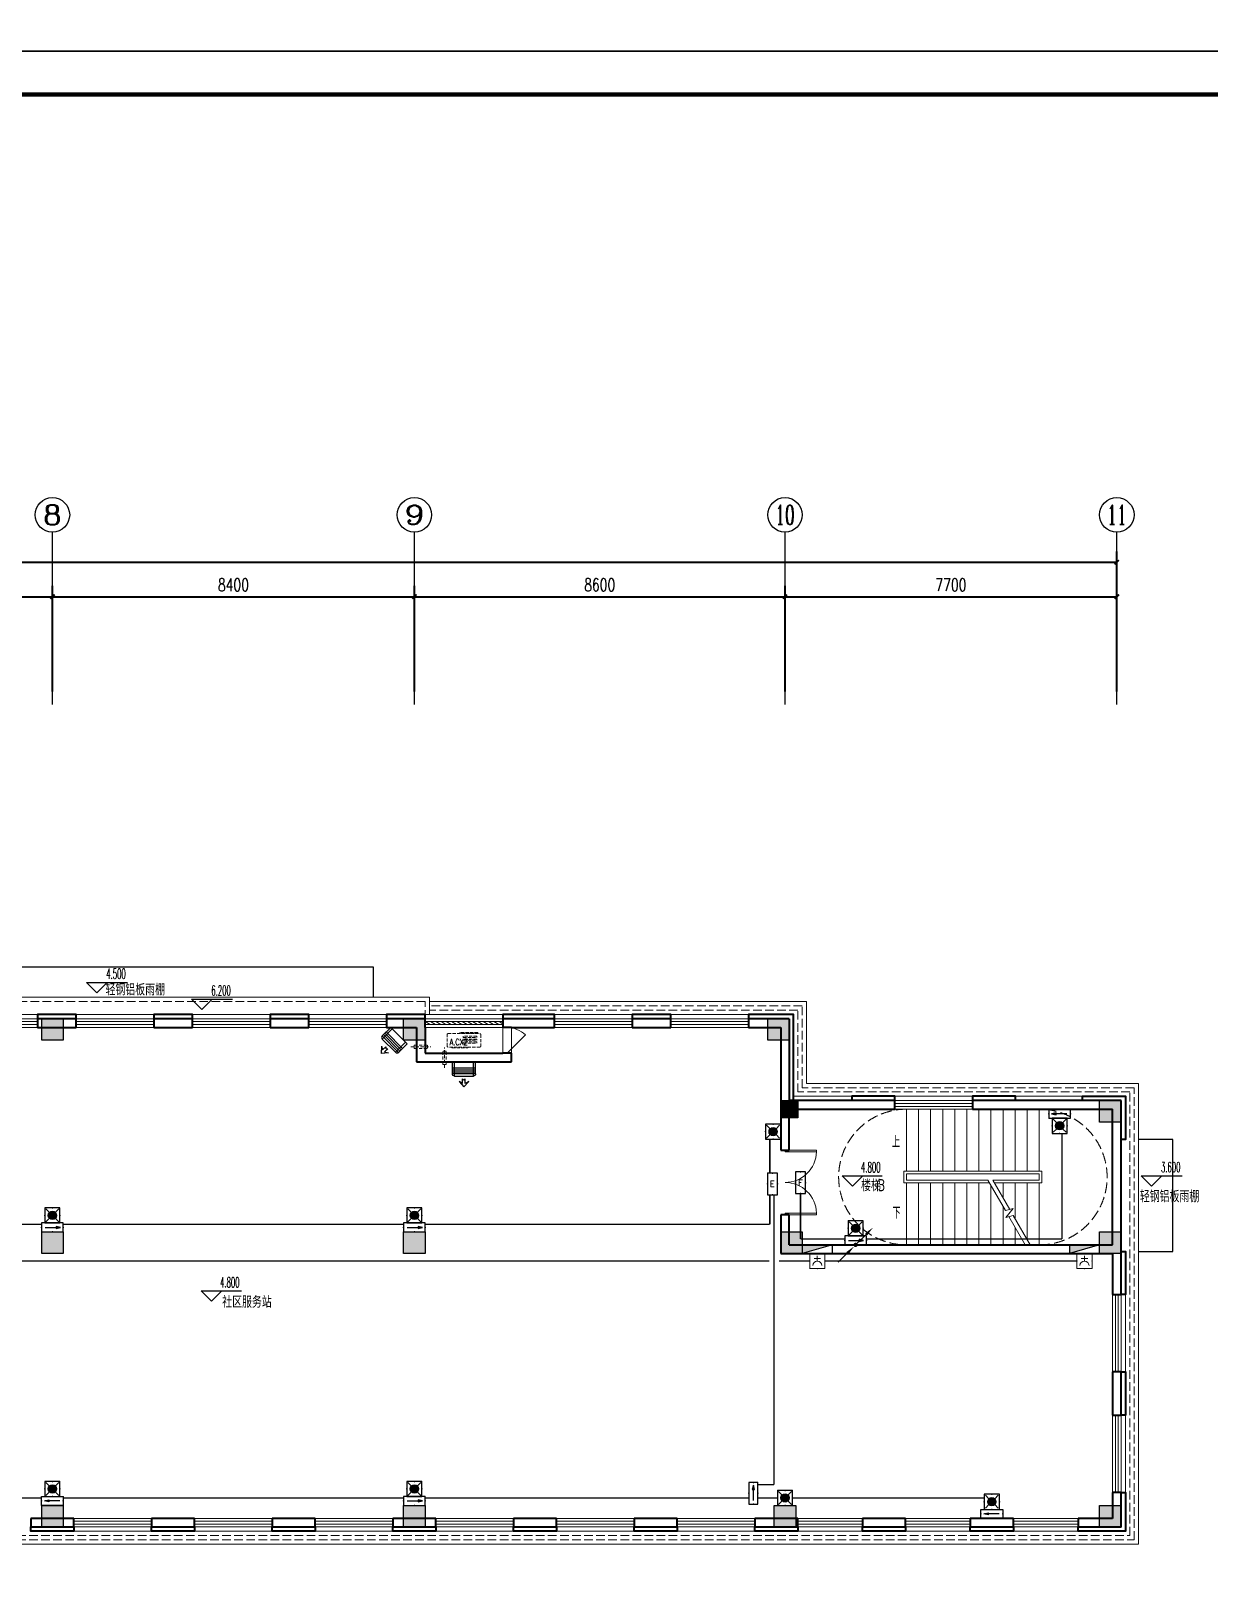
# Model space of a CAD drawing. Extents: x 491024 to 1725648, y 860327 to 1705161.
# Drawn here: x 806231 to 833573, y 1076962 to 1112794 of the extents above; entities that cross this region are included whole.
import ezdxf
from ezdxf.enums import TextEntityAlignment as Align

# ---------------------------------------------------------------- set-up
doc = ezdxf.new("R2010")
doc.units = 0
doc.header["$LTSCALE"] = 1000
doc.header["$MEASUREMENT"] = 0
for name, pattern in [('__DASH', [0.35, 0.25, -0.1]), ('DASH', [0.35, 0.25, -0.1]), ('HIDDEN', [0.375, 0.25, -0.125])]:
    doc.linetypes.add(name, pattern=pattern)
doc.layers.get('Defpoints').update_dxf_attribs({"color": 8})
for name, color, linetype in [('A-AC', 8, 'Continuous'), ('AXIS', 8, 'Continuous'), ('AXIS_TEXT', 8, 'Continuous'), ('C-AXIS(轴号)', 8, 'Continuous'), ('C-AXIS-T(字)', 8, 'Continuous'), ('DIM_ELEV', 8, 'Continuous'), ('DIM_SYMB', 8, 'Continuous'), ('EQUIP-照明', 3, 'Continuous'), ('EQUIP_消火栓', 7, 'Continuous'), ('LWIRE', 4, 'Continuous'), ('PUB_TEXT', 8, 'Continuous'), ('S-COLU-HATCH', 8, 'Continuous'), ('S-COLU-LINE1', 8, 'Continuous'), ('WIRE-应急', 1, 'DASH'), ('图框', 140, 'Continuous'), ('立面', 8, 'Continuous')]:
    doc.layers.add(name, color=color, linetype=linetype)
for name, color, linetype, lineweight in [('EQUIP-消防', 3, 'Continuous', 18), ('STAIR', 8, 'Continuous', 18), ('WALL', 8, 'Continuous', 40), ('WINDOW', 8, 'Continuous', 15), ('ZC', 6, 'Continuous', 40), ('平面-看线', 8, 'Continuous', 15), ('平面-空调室内机', 8, 'Continuous', 9), ('平面-空调预留孔', 8, 'Continuous', 15)]:
    doc.layers.add(name, color=color, linetype=linetype, lineweight=lineweight)
doc.styles.add('_TCH_AXIS', font='COMPLEX', dxfattribs={"bigfont": 'GBCBIG'})
doc.styles.add('_TCH_DIM', font='SIMPLEX.shx', dxfattribs={"width": 0.7, "bigfont": 'GBCBIG.shx'})
doc.styles.add('_TCH_DIM_T3', font='SIMPLEX', dxfattribs={"width": 0.705882, "bigfont": 'GBCBIG'})
doc.styles.add('_TEL_DIM', font='SIMPLEX', dxfattribs={"width": 0.8, "height": 3.5, "bigfont": 'HZTXT'})
doc.styles.add('COMPLEX', font='COMPLEX')
doc.styles.get("Standard").update_dxf_attribs({"font": 'gbenor.shx', "bigfont": 'gbcbig.shx'})
doc.dimstyles.new('_TCH_ARCH&&100', dxfattribs={"dimtxt": 297.5, "dimasz": 100, "dimexe": 250, "dimexo": 300, "dimgap": 126.25, "dimtad": 1, "dimdec": 0, "dimzin": 0, "dimdsep": 46, "dimtxsty": '_TCH_DIM_T3', "dimblk": 'ARCHTICK', "dimcen": 0.09, "dimclrt": 7, "dimazin": 2, "dimtfac": 1, "dimtdec": 0, "dimtix": 1, "dimtmove": 2, "dimatfit": 3, "dimfxl": 1, "dimtolj": 1, "dimtzin": 0, "dimarcsym": 0})

# ---------------------------------------------------------------- blocks, each defined once
blk = doc.blocks.new('QER5Y5WE3')
for p, q in [((-194, 188), (-1, 388)), ((72, 389), (-156, 153)), ((360, -17), (-29, 359)), ((389, 14), (0, 389)), ((72, 389), (387, 86)), ((236, 408), (404, 419)), ((326, 383), (236, 408)), ((326, 383), (253, 308)), ((399, 251), (404, 419)), ((194, -188), (-194, 188)), ((292, -73), (-90, 296)), ((321, -43), (-61, 326)), ((387, 86), (159, -151)), ((388, 13), (194, -188)), ((297, 307), (253, 308)), ((299, 264), (297, 307)), ((372, 340), (299, 264)), ((399, 251), (372, 340))]:
    blk.add_line(p, q)
for centre, start, end in [((36, 352), 46.0154, 136.0154), ((351, 49), 316.0154, 46.0154)]:
    blk.add_arc(centre, 51.3, start, end)
blk = doc.blocks.new('dongkong')
at = {"layer": '平面-空调预留孔', "linetype": 'HIDDEN', "ltscale": 0.3}
for p, q in [((-603836, 210821), (-603836, 210511)), ((-603836, 210821), (-603756, 210821)), ((-603796, 210900), (-603796, 210431)), ((-603756, 210821), (-603756, 210511))]:
    blk.add_line(p, q, dxfattribs=at)
blk.add_lwpolyline([(-603756, 210511), (-603836, 210511)], dxfattribs=at)
blk = doc.blocks.new('ferre')
at = {"layer": '平面-空调预留孔', "linetype": 'DASH', "ltscale": 0.3}
for p, q in [((93393, 115403), (93393, 115393)), ((93403, 115383), (93756, 115383)), ((93766, 115393), (93766, 115403))]:
    blk.add_line(p, q, dxfattribs=at)
for points in [[(93997, 115743), (93577, 115743), (93577, 115727), (93997, 115727)], [(93975, 115655), (93660, 115655), (93660, 115626), (93975, 115626)], [(93975, 115589), (93660, 115589), (93660, 115560), (93975, 115560)], [(93975, 115523), (93660, 115523), (93660, 115494), (93975, 115494)]]:
    blk.add_lwpolyline(points, close=True, dxfattribs=at)
blk.add_lwpolyline([(94046, 115403), (93306, 115403, -0.414214), (93286, 115423), (93286, 115693, -0.414214), (93306, 115713), (94046, 115713, -0.414214), (94066, 115693), (94066, 115423, -0.414214)], format="xyb", close=True, dxfattribs=at)
for centre, start, end in [((93403, 115393), 180, 270), ((93756, 115393), 270, 0)]:
    blk.add_arc(centre, 10, start, end, dxfattribs=at)
at = {"layer": '平面-空调预留孔', "linetype": 'DASH', "ltscale": 0.3, "style": '_TCH_DIM', "width": 0.705882}
blk.add_text('A.CX2', height=146.9, dxfattribs=at).set_placement((93345, 115443))
blk = doc.blocks.new('fergve')
blk.add_blockref('ferre', (25670, -60416))
blk = doc.blocks.new('rewerwer')
at = {"layer": 'S-COLU-HATCH'}
h = blk.add_hatch(color=256, dxfattribs=at)
h.dxf.hatch_style = 1
h.paths.add_polyline_path([(1340138, 1149256), (1340638, 1149256), (1340638, 1148756), (1340138, 1148756)])
h = blk.add_hatch(color=256, dxfattribs=at)
h.dxf.hatch_style = 1
h.paths.add_polyline_path([(1348538, 1149256), (1349038, 1149256), (1349038, 1148756), (1348538, 1148756)])
h = blk.add_hatch(color=256, dxfattribs=at)
h.dxf.hatch_style = 1
h.paths.add_polyline_path([(1356988, 1149256), (1357488, 1149256), (1357488, 1148756), (1356988, 1148756)])
h = blk.add_hatch(color=256, dxfattribs=at)
h.dxf.hatch_style = 1
h.paths.add_polyline_path([(1357288, 1147356), (1357688, 1147356), (1357688, 1146956), (1357288, 1146956)])
h = blk.add_hatch(color=256, dxfattribs=at)
h.dxf.hatch_style = 1
h.paths.add_polyline_path([(1364688, 1147356), (1365188, 1147356), (1365188, 1146856), (1364688, 1146856)])
h = blk.add_hatch(color=256, dxfattribs=at)
h.dxf.hatch_style = 1
h.paths.add_polyline_path([(1340138, 1144306), (1340638, 1144306), (1340638, 1143806), (1340138, 1143806)])
h = blk.add_hatch(color=256, dxfattribs=at)
h.dxf.hatch_style = 1
h.paths.add_polyline_path([(1348538, 1144306), (1349038, 1144306), (1349038, 1143806), (1348538, 1143806)])
h = blk.add_hatch(color=256, dxfattribs=at)
h.dxf.hatch_style = 1
h.paths.add_polyline_path([(1357288, 1144306), (1357788, 1144306), (1357788, 1143806), (1357288, 1143806)])
h = blk.add_hatch(color=256, dxfattribs=at)
h.dxf.hatch_style = 1
h.paths.add_polyline_path([(1364688, 1144306), (1365188, 1144306), (1365188, 1143806), (1364688, 1143806)])
h = blk.add_hatch(color=256, dxfattribs=at)
h.dxf.hatch_style = 1
h.paths.add_polyline_path([(1340138, 1137956), (1340638, 1137956), (1340638, 1137456), (1340138, 1137456)])
h = blk.add_hatch(color=256, dxfattribs=at)
h.dxf.hatch_style = 1
h.paths.add_polyline_path([(1348538, 1137956), (1349038, 1137956), (1349038, 1137456), (1348538, 1137456)])
h = blk.add_hatch(color=256, dxfattribs=at)
h.dxf.hatch_style = 1
h.paths.add_polyline_path([(1357138, 1137956), (1357638, 1137956), (1357638, 1137456), (1357138, 1137456)])
h = blk.add_hatch(color=256, dxfattribs=at)
h.dxf.hatch_style = 1
h.paths.add_polyline_path([(1364688, 1137956), (1365188, 1137956), (1365188, 1137456), (1364688, 1137456)])
at = {"layer": 'S-COLU-LINE1'}
for points in [[(1340138, 1149256), (1340638, 1149256), (1340638, 1148756), (1340138, 1148756)], [(1348538, 1149256), (1349038, 1149256), (1349038, 1148756), (1348538, 1148756)], [(1356988, 1149256), (1357488, 1149256), (1357488, 1148756), (1356988, 1148756)], [(1357288, 1147356), (1357688, 1147356), (1357688, 1146956), (1357288, 1146956)], [(1364688, 1147356), (1365188, 1147356), (1365188, 1146856), (1364688, 1146856)], [(1340138, 1144306), (1340638, 1144306), (1340638, 1143806), (1340138, 1143806)], [(1348538, 1144306), (1349038, 1144306), (1349038, 1143806), (1348538, 1143806)], [(1357288, 1144306), (1357788, 1144306), (1357788, 1143806), (1357288, 1143806)], [(1364688, 1144306), (1365188, 1144306), (1365188, 1143806), (1364688, 1143806)], [(1340138, 1137956), (1340638, 1137956), (1340638, 1137456), (1340138, 1137456)], [(1348538, 1137956), (1349038, 1137956), (1349038, 1137456), (1348538, 1137456)], [(1357138, 1137956), (1357638, 1137956), (1357638, 1137456), (1357138, 1137456)], [(1364688, 1137956), (1365188, 1137956), (1365188, 1137456), (1364688, 1137456)]]:
    blk.add_lwpolyline(points, close=True, dxfattribs=at)
blk = doc.blocks.new('_ArchTick')
at = {"color": 0, "linetype": 'ByBlock', "const_width": 0.4}
blk.add_lwpolyline([(-0.5, -0.5), (0.5, 0.5)], dxfattribs=at)
blk = doc.blocks.new('*D293')
at = {"layer": 'AXIS', "color": 0, "lineweight": -2, "transparency": 16777216}
for p, q in [((1293188, 1079648), (1293188, 1082898)), ((1365088, 1079648), (1365088, 1082898)), ((1293188, 1082648), (1365088, 1082648))]:
    blk.add_line(p, q, dxfattribs=at)
at = {"layer": 'Defpoints', "color": 0, "transparency": 16777216}
for p in [(1365088, 1082648), (1293188, 1079348), (1365088, 1079348)]:
    blk.add_point(p, dxfattribs=at)
at = {"layer": 'AXIS', "color": 0, "lineweight": -2, "transparency": 16777216, "xscale": 100, "yscale": 100, "zscale": 100, "rotation": 180}
blk.add_blockref('_ArchTick', (1293188, 1082648), dxfattribs=at)
at = {"layer": 'AXIS', "color": 0, "lineweight": -2, "transparency": 16777216, "xscale": 100, "yscale": 100, "zscale": 100}
blk.add_blockref('_ArchTick', (1365088, 1082648), dxfattribs=at)
at = {"layer": 'AXIS', "color": 7, "transparency": 16777216, "insert": (1329138, 1082923), "char_height": 297.5, "attachment_point": 5, "style": '_TCH_DIM_T3'}
blk.add_mtext('\\A1;71900', dxfattribs=at)
blk = doc.blocks.new('*D304')
at = {"layer": 'AXIS', "color": 0, "lineweight": -2, "transparency": 16777216}
for p, q in [((1332588, 1079648), (1332588, 1082098)), ((1332588, 1081848), (1340388, 1081848)), ((1340388, 1079648), (1340388, 1082098))]:
    blk.add_line(p, q, dxfattribs=at)
at = {"layer": 'Defpoints', "color": 0, "transparency": 16777216}
for p in [(1340388, 1081848), (1332588, 1079348), (1340388, 1079348)]:
    blk.add_point(p, dxfattribs=at)
at = {"layer": 'AXIS', "color": 0, "lineweight": -2, "transparency": 16777216, "xscale": 100, "yscale": 100, "zscale": 100, "rotation": 180}
blk.add_blockref('_ArchTick', (1332588, 1081848), dxfattribs=at)
at = {"layer": 'AXIS', "color": 0, "lineweight": -2, "transparency": 16777216, "xscale": 100, "yscale": 100, "zscale": 100}
blk.add_blockref('_ArchTick', (1340388, 1081848), dxfattribs=at)
at = {"layer": 'AXIS', "color": 7, "transparency": 16777216, "insert": (1336488, 1082123), "char_height": 297.5, "attachment_point": 5, "style": '_TCH_DIM_T3'}
blk.add_mtext('\\A1;7800', dxfattribs=at)
blk = doc.blocks.new('*D305')
at = {"layer": 'AXIS', "color": 0, "lineweight": -2, "transparency": 16777216}
for p, q in [((1340388, 1079648), (1340388, 1082098)), ((1340388, 1081848), (1348788, 1081848)), ((1348788, 1079648), (1348788, 1082098))]:
    blk.add_line(p, q, dxfattribs=at)
at = {"layer": 'Defpoints', "color": 0, "transparency": 16777216}
for p in [(1348788, 1081848), (1340388, 1079348), (1348788, 1079348)]:
    blk.add_point(p, dxfattribs=at)
at = {"layer": 'AXIS', "color": 0, "lineweight": -2, "transparency": 16777216, "xscale": 100, "yscale": 100, "zscale": 100, "rotation": 180}
blk.add_blockref('_ArchTick', (1340388, 1081848), dxfattribs=at)
at = {"layer": 'AXIS', "color": 0, "lineweight": -2, "transparency": 16777216, "xscale": 100, "yscale": 100, "zscale": 100}
blk.add_blockref('_ArchTick', (1348788, 1081848), dxfattribs=at)
at = {"layer": 'AXIS', "color": 7, "transparency": 16777216, "insert": (1344588, 1082123), "char_height": 297.5, "attachment_point": 5, "style": '_TCH_DIM_T3'}
blk.add_mtext('\\A1;8400', dxfattribs=at)
blk = doc.blocks.new('*D306')
at = {"layer": 'AXIS', "color": 0, "lineweight": -2, "transparency": 16777216}
for p, q in [((1348788, 1079648), (1348788, 1082098)), ((1348788, 1081848), (1357388, 1081848)), ((1357388, 1079648), (1357388, 1082098))]:
    blk.add_line(p, q, dxfattribs=at)
at = {"layer": 'Defpoints', "color": 0, "transparency": 16777216}
for p in [(1357388, 1081848), (1348788, 1079348), (1357388, 1079348)]:
    blk.add_point(p, dxfattribs=at)
at = {"layer": 'AXIS', "color": 0, "lineweight": -2, "transparency": 16777216, "xscale": 100, "yscale": 100, "zscale": 100, "rotation": 180}
blk.add_blockref('_ArchTick', (1348788, 1081848), dxfattribs=at)
at = {"layer": 'AXIS', "color": 0, "lineweight": -2, "transparency": 16777216, "xscale": 100, "yscale": 100, "zscale": 100}
blk.add_blockref('_ArchTick', (1357388, 1081848), dxfattribs=at)
at = {"layer": 'AXIS', "color": 7, "transparency": 16777216, "insert": (1353088, 1082123), "char_height": 297.5, "attachment_point": 5, "style": '_TCH_DIM_T3'}
blk.add_mtext('\\A1;8600', dxfattribs=at)
blk = doc.blocks.new('*D307')
at = {"layer": 'AXIS', "color": 0, "lineweight": -2, "transparency": 16777216}
for p, q in [((1357388, 1079648), (1357388, 1082098)), ((1357388, 1081848), (1365088, 1081848)), ((1365088, 1079648), (1365088, 1082098))]:
    blk.add_line(p, q, dxfattribs=at)
at = {"layer": 'Defpoints', "color": 0, "transparency": 16777216}
for p in [(1365088, 1081848), (1357388, 1079348), (1365088, 1079348)]:
    blk.add_point(p, dxfattribs=at)
at = {"layer": 'AXIS', "color": 0, "lineweight": -2, "transparency": 16777216, "xscale": 100, "yscale": 100, "zscale": 100, "rotation": 180}
blk.add_blockref('_ArchTick', (1357388, 1081848), dxfattribs=at)
at = {"layer": 'AXIS', "color": 0, "lineweight": -2, "transparency": 16777216, "xscale": 100, "yscale": 100, "zscale": 100}
blk.add_blockref('_ArchTick', (1365088, 1081848), dxfattribs=at)
at = {"layer": 'AXIS', "color": 7, "transparency": 16777216, "insert": (1361238, 1082123), "char_height": 297.5, "attachment_point": 5, "style": '_TCH_DIM_T3'}
blk.add_mtext('\\A1;7700', dxfattribs=at)
blk = doc.blocks.new('$DorLib2D$00000114')
at = {"color": 0}
blk.add_line((0.5, 0), (-0.207, 0.707), dxfattribs=at)
blk.add_arc((0.5, 0), 1, 135, 180, dxfattribs=at)
blk = doc.blocks.new('$WINLIB2D$00000001')
at = {"color": 0}
for points in [[(-0.5, 0.5), (-0.5, -0.5)], [(-0.5, 0.5), (0.5, 0.5)], [(0.5, -0.5), (0.5, 0.5)], [(0.5, 0.167), (-0.5, 0.167)], [(0.5, -0.167), (-0.5, -0.167)], [(-0.5, -0.5), (0.5, -0.5)]]:
    blk.add_lwpolyline(points, dxfattribs=at)
blk = doc.blocks.new('$DorLib2D$00000002')
for p, q in [((-0.5, 0), (-0.5, 0.4875)), ((-0.475, 0.4875), (-0.5, 0.4875)), ((-0.475, 0), (-0.475, 0.4875)), ((0.475, 0), (0.475, 0.4875)), ((0.475, 0.4875), (0.5, 0.4875)), ((0.5, 0), (0.5, 0.4875)), ((-0.5, 0), (-0.475, 0)), ((0.5, 0), (0.475, 0))]:
    blk.add_line(p, q)
at = {"lineweight": 13}
for centre, start, end in [((-0.4875, 0), 0, 88.53072), ((0.4875, 0), 91.46928, 180)]:
    blk.add_arc(centre, 0.4875, start, end, dxfattribs=at)
blk = doc.blocks.new('$WINLIB2D$00000039')
at = {"color": 0}
for points in [[(-0.5, 0.5), (-0.5, -0.5)], [(0.5, 0.5), (-0.5, 0.5)], [(0.5, -0.5), (0.5, 0.5)], [(-0.5, 0.167), (0.5, 0.167)], [(-0.452, -0.167), (-0.5, 0.084)], [(-0.384, -0.167), (-0.448, 0.167)], [(-0.316, -0.167), (-0.38, 0.167)], [(-0.248, -0.167), (-0.312, 0.167)], [(-0.18, -0.167), (-0.244, 0.167)], [(-0.112, -0.167), (-0.176, 0.167)], [(-0.044, -0.167), (-0.108, 0.167)], [(0.024, -0.167), (-0.04, 0.167)], [(0.092, -0.167), (0.028, 0.167)], [(0.16, -0.167), (0.096, 0.167)], [(0.228, -0.167), (0.164, 0.167)], [(0.296, -0.167), (0.232, 0.167)], [(0.364, -0.167), (0.3, 0.167)], [(0.432, -0.167), (0.368, 0.167)], [(0.5, -0.167), (0.436, 0.167)], [(-0.5, -0.167), (0.5, -0.167)], [(0.5, -0.5), (-0.5, -0.5)]]:
    blk.add_lwpolyline(points, dxfattribs=at)
blk = doc.blocks.new('_AXISO')
blk.add_circle((0, 0), 0.5)
at = {"layer": 'AXIS_TEXT', "style": 'COMPLEX', "width": 1.041667}
blk.add_attdef('A', text='', height=0.56, dxfattribs=at).set_placement((-0.25, -0.28), (0.25, -0.28), align=Align.FIT)
blk = doc.blocks.new('$equip$00002656')
for p, q in [((-0.5, 1), (-0.5, 0)), ((0.5, 1), (-0.5, 1)), ((-0.5, 0), (0.5, 0)), ((-0.22, 0.33), (0.22, 0.33)), ((0, 0.5), (0, 0.15)), ((0.5, 0), (0.5, 1))]:
    blk.add_line(p, q)
at = {"const_width": 0.04}
blk.add_lwpolyline([(-0.5, 1), (0.5, 1), (0.5, 0), (-0.5, 0), (-0.5, 1), (0.5, 1)], dxfattribs=at)
blk.add_arc((0, 0.8), 0.3, 180, 0)
for p in [(-0.5, 0.5), (0, 1), (0, 0), (0.5, 0.5)]:
    blk.add_point(p)
at = {"color": 7, "flags": 1}
for tag, height, p in [('A', 0.00002, (0, 0)), ('B', 0.4, (0.76, 0.29))]:
    blk.add_attdef(tag, text='', height=height, dxfattribs=at).set_placement(p, align=Align.MIDDLE_CENTER)
blk = doc.blocks.new('$equip$00002540')
blk.add_hatch(color=256).paths.add_polyline_path([(0.24, 0.37), (0.24, 0.23), (0.53, 0.3)])
for p, q in [((-0.72, 0.6), (-0.72, 0)), ((0.72, 0.6), (-0.72, 0.6)), ((-0.72, 0), (0.72, 0)), ((0.24, 0.37), (0.24, 0.23)), ((0.53, 0.3), (0.24, 0.37)), ((0.24, 0.23), (0.53, 0.3)), ((0.72, 0), (0.72, 0.6))]:
    blk.add_line(p, q)
at = {"color": 7}
blk.add_line((-0.48, 0.3), (0.48, 0.3), dxfattribs=at)
at = {"const_width": 0.04}
blk.add_lwpolyline([(-0.72, 0.6), (-0.72, 0), (0.72, 0), (0.72, 0.6), (-0.72, 0.6), (-0.72, 0)], dxfattribs=at)
for p in [(-0.72, 0.3), (0, 0.6), (0, 0), (0.72, 0.3)]:
    blk.add_point(p)
at = {"color": 7, "style": '_TEL_DIM', "flags": 1}
blk.add_attdef('A', text='', height=0.00002, dxfattribs=at).set_placement((0, 0), align=Align.MIDDLE_CENTER)
blk = doc.blocks.new('$equip$00002604')
blk.add_hatch(color=256).paths.add_polyline_path([(0.27, 0.5, 1), (-0.27, 0.5, 1)])
for p, q in [((-0.43, 0.93), (-0.19, 0.69)), ((-0.43, 0.07), (-0.19, 0.31)), ((0.19, 0.69), (0.43, 0.93)), ((0.19, 0.31), (0.43, 0.07))]:
    blk.add_line(p, q)
at = {"const_width": 0.04}
blk.add_lwpolyline([(-0.5, 1), (-0.5, 0), (0.5, 0), (0.5, 1), (-0.5, 1), (-0.5, 0)], dxfattribs=at)
blk.add_lwpolyline([(-0.5, 1), (-0.5, 0), (0.5, 0), (0.5, 1)], close=True)
blk.add_circle((0, 0.5), 0.275)
for p in [(-0.5, 0.5), (0, 1), (0, 0), (0.5, 0.5)]:
    blk.add_point(p)
at = {"color": 7, "style": '_TEL_DIM', "flags": 1}
blk.add_attdef('A', text='', height=0.000025, dxfattribs=at).set_placement((0, 0), align=Align.MIDDLE_CENTER)
blk = doc.blocks.new('$equip$00002534')
for p, q in [((-0.72, 0.66), (-0.72, 0)), ((0.72, 0.66), (-0.72, 0.66)), ((-0.72, 0), (0.72, 0)), ((0.72, 0), (0.72, 0.66))]:
    blk.add_line(p, q)
at = {"const_width": 0.04}
blk.add_lwpolyline([(-0.72, 0.66), (-0.72, 0), (0.72, 0), (0.72, 0.66), (-0.72, 0.66), (-0.72, 0)], dxfattribs=at)
for p in [(-0.72, 0.33), (0, 0.66), (0, 0), (0.72, 0.33)]:
    blk.add_point(p)
at = {"color": 7, "style": '_TEL_DIM'}
blk.add_attdef('$TEXT$', text='', height=0.4, dxfattribs=at).set_placement((0, 0.33), align=Align.MIDDLE_CENTER)
at = {"color": 7, "style": '_TEL_DIM', "flags": 1}
blk.add_attdef('A', text='', height=0.00002, dxfattribs=at).set_placement((0, 0), align=Align.MIDDLE_CENTER)
blk = doc.blocks.new('$TelecSys$00000081')
for p, q in [((0.1, 0.1), (0.1, 0.1)), ((-1.15, -1.15), (-0.55, -0.55)), ((-0.1, -0.1), (-0.1, -0.1))]:
    blk.add_line(p, q)
at = {"const_width": 0.142}
blk.add_lwpolyline([(0.07, 0, 1), (-0.07, 0, 1)], format="xyb", close=True, dxfattribs=at)
blk.add_solid([(-0.62, -0.48), (-0.48, -0.62), (-0.1, -0.1)])
at = {"width": 0.8, "flags": 9}
blk.add_attdef('A', (0, 0), '', height=0.00002, rotation=180, dxfattribs=at)
blk = doc.blocks.new('$TelecSys$00000079')
for p, q in [((0.7, 0.7), (0, 0)), ((0.1, 0.1), (0.1, 0.1)), ((-0.1, -0.1), (-0.1, -0.1))]:
    blk.add_line(p, q)
at = {"const_width": 0.142}
blk.add_lwpolyline([(-0.07, 0, 1), (0.07, 0, 1)], format="xyb", close=True, dxfattribs=at)
blk.add_solid([(0.63, 0.77), (0.77, 0.63), (1.15, 1.15)])
at = {"width": 0.8, "flags": 9}
blk.add_attdef('A', (0, 0), '', height=0.00002, dxfattribs=at)
blk = doc.blocks.new('$TwtSys$00000434')
at = {"color": 252}
for p, q in [((-0.5, 0.5), (-0.5, -0.5)), ((-0.5, -0.5), (0.5, 0.5)), ((0.5, 0.5), (-0.5, 0.5)), ((0.5, -0.5), (0.5, 0.5)), ((-0.5, -0.5), (0.5, -0.5))]:
    blk.add_line(p, q, dxfattribs=at)
blk.add_solid([(0.5, -0.5), (0.5, 0.5), (-0.5, -0.5)], dxfattribs=at)
blk = doc.blocks.new('A$C49C85FA1')
at = {"layer": 'EQUIP_消火栓', "xscale": -700, "yscale": -200, "zscale": 700, "rotation": 359.9999999996917}
for p in [(60800, 3750), (67000, 3750)]:
    blk.add_blockref('$TwtSys$00000434', p, dxfattribs=at)
blk = doc.blocks.new('ASDASDFSGH')
at = {"layer": 'C-AXIS(轴号)', "color": 8}
for p, q in [((1340387.7, 1079347.8), (1340387.7, 1083347.8)), ((1348787.7, 1079347.8), (1348787.7, 1083347.8)), ((1357387.7, 1079347.8), (1357387.7, 1083347.8)), ((1365087.7, 1079347.8), (1365087.7, 1083347.8))]:
    blk.add_line(p, q, dxfattribs=at)
at = {"layer": 'DIM_ELEV', "color": 8}
for p, q in [((1341416.5, 1072653.8), (1341176.5, 1072893.8)), ((1341176.5, 1072893.8), (1342130.7, 1072893.8)), ((1341416.5, 1072653.8), (1341656.5, 1072893.8)), ((1343854.5, 1072265.4), (1343614.5, 1072505.4)), ((1343614.5, 1072505.4), (1344568.7, 1072505.4)), ((1343854.5, 1072265.4), (1344094.5, 1072505.4)), ((1358950.7, 1068160.6), (1358710.7, 1068400.6)), ((1358710.7, 1068400.6), (1359646, 1068400.6)), ((1358950.7, 1068160.6), (1359190.7, 1068400.6)), ((1365892.4, 1068164), (1365652.4, 1068404)), ((1365652.4, 1068404), (1366606.6, 1068404)), ((1365892.4, 1068164), (1366132.4, 1068404)), ((1344077.1, 1065490), (1343837.1, 1065730)), ((1343837.1, 1065730), (1344772.4, 1065730)), ((1344077.1, 1065490), (1344317.1, 1065730))]:
    blk.add_line(p, q, dxfattribs=at)
at = {"layer": 'DIM_SYMB', "color": 8}
for points in [[(1360067.7, 1069197.8, 0, 0, 0), (1364137.7, 1069197.8, 0, 0, 0), (1364137.7, 1067547.8, 0, 0, 0), (1362967.7, 1067547.8, 64, 0, 0), (1362727.7, 1067547.8, 0, 0, 0)], [(1360067.7, 1067547.8, 0, 0, 0), (1362207.7, 1067547.8, 64, 0, 0), (1362447.7, 1067547.8, 0, 0, 0)]]:
    blk.add_lwpolyline(points, format="xyseb", dxfattribs=at)
at = {"layer": 'STAIR', "color": 8}
for p, q in [((1360207.7, 1069947.8), (1363287.7, 1069947.8)), ((1360207.7, 1069947.8), (1360207.7, 1068507.8)), ((1360487.7, 1069947.8), (1360487.7, 1068507.8)), ((1360767.7, 1069947.8), (1360767.7, 1068507.8)), ((1361047.7, 1069947.8), (1361047.7, 1068507.8)), ((1361327.7, 1069947.8), (1361327.7, 1068507.8)), ((1361607.7, 1069947.8), (1361607.7, 1068507.8)), ((1361887.7, 1069947.8), (1361887.7, 1068507.8)), ((1362167.7, 1069947.8), (1362167.7, 1068507.8)), ((1362447.7, 1069947.8), (1362447.7, 1068507.8)), ((1362727.7, 1069947.8), (1362727.7, 1068507.8)), ((1363007.7, 1069947.8), (1363007.7, 1068507.8)), ((1363287.7, 1069947.8), (1363287.7, 1068507.8)), ((1364987.7, 1069947.8), (1363287.7, 1069947.8)), ((1363287.7, 1069947.8), (1363287.7, 1068507.8)), ((1364987.7, 1066797.8), (1364987.7, 1069947.8)), ((1360147.7, 1068237.8), (1360147.7, 1068507.8)), ((1360147.7, 1068507.8), (1363347.7, 1068507.8)), ((1362131.6, 1068237.8), (1360147.7, 1068237.8)), ((1360207.7, 1068447.8), (1363287.7, 1068447.8)), ((1360207.7, 1068297.8), (1360207.7, 1068447.8)), ((1360207.7, 1068447.8), (1363287.7, 1068447.8)), ((1360207.7, 1068447.8), (1360207.7, 1068297.8)), ((1362096.9, 1068297.8), (1360207.7, 1068297.8)), ((1362096.9, 1068297.8), (1360207.7, 1068297.8)), ((1360207.7, 1066797.8), (1360207.7, 1068237.8)), ((1360487.7, 1066797.8), (1360487.7, 1068237.8)), ((1360767.7, 1066797.8), (1360767.7, 1068237.8)), ((1361047.7, 1066797.8), (1361047.7, 1068237.8)), ((1361327.7, 1066797.8), (1361327.7, 1068237.8)), ((1361607.7, 1066797.8), (1361607.7, 1068237.8)), ((1361887.7, 1066797.8), (1361887.7, 1068237.8)), ((1362502.8, 1067594.9), (1362096.9, 1068297.8)), ((1362167.7, 1066797.8), (1362167.7, 1068175.2)), ((1363287.7, 1068297.8), (1362212.4, 1068297.8)), ((1362602.8, 1067621.7), (1362212.4, 1068297.8)), ((1363287.7, 1068297.8), (1362212.4, 1068297.8)), ((1363347.7, 1068237.8), (1362247.1, 1068237.8)), ((1362447.7, 1067890.3), (1362447.7, 1068237.8)), ((1362727.7, 1067405.3), (1362727.7, 1068237.8)), ((1363007.7, 1066920.3), (1363007.7, 1068237.8)), ((1363287.7, 1068447.8), (1363287.7, 1068297.8)), ((1363287.7, 1068447.8), (1363287.7, 1068297.8)), ((1363287.7, 1066797.8), (1363287.7, 1068237.8)), ((1363287.7, 1068237.8), (1363287.7, 1066797.8)), ((1363347.7, 1068507.8), (1363347.7, 1068237.8)), ((1362447.7, 1066797.8), (1362447.7, 1067690.3)), ((1362683.2, 1067643.2), (1362502.8, 1067594.9)), ((1362510.3, 1067437.2), (1362683.2, 1067643.2)), ((1362682.6, 1067483.4), (1362510.3, 1067437.2)), ((1362963, 1066797.8), (1362582.6, 1067456.6)), ((1363078.4, 1066797.8), (1362682.6, 1067483.4)), ((1362727.7, 1066797.8), (1362727.7, 1067205.3)), ((1362963, 1066797.8), (1360207.7, 1066797.8)), ((1363287.7, 1066797.8), (1363078.4, 1066797.8)), ((1363287.7, 1066797.8), (1364987.7, 1066797.8))]:
    blk.add_line(p, q, dxfattribs=at)
at = {"layer": 'STAIR', "color": 8, "linetype": '__DASH'}
for centre, start, end in [((1360207.7, 1068372.8), 90, 270), ((1363287.7, 1068372.8), 270, 90)]:
    blk.add_arc(centre, 1575, start, end, dxfattribs=at)
at = {"layer": 'WALL', "color": 8}
for p, q in [((1340937.7, 1072047.8), (1340037.7, 1072047.8)), ((1340037.7, 1072047.8), (1340037.7, 1071847.8)), ((1340037.7, 1071847.8), (1340937.7, 1071847.8)), ((1340937.7, 1071847.8), (1340937.7, 1072047.8)), ((1343637.7, 1072047.8), (1342737.7, 1072047.8)), ((1342737.7, 1072047.8), (1342737.7, 1071847.8)), ((1342737.7, 1071847.8), (1343637.7, 1071847.8)), ((1343637.7, 1071847.8), (1343637.7, 1072047.8)), ((1346337.7, 1072047.8), (1345437.7, 1072047.8)), ((1345437.7, 1072047.8), (1345437.7, 1071847.8)), ((1345437.7, 1071847.8), (1346337.7, 1071847.8)), ((1346337.7, 1071847.8), (1346337.7, 1072047.8)), ((1348937.7, 1072047.8), (1348137.7, 1072047.8)), ((1348137.7, 1072047.8), (1348137.7, 1071847.8)), ((1348137.7, 1071847.8), (1348837.7, 1071847.8)), ((1348837.7, 1071847.8), (1348837.7, 1071047.8)), ((1349037.7, 1072047.8), (1348937.7, 1072047.8)), ((1349037.7, 1071847.8), (1349037.7, 1072047.8)), ((1349037.7, 1071847.8), (1349037.7, 1071247.8)), ((1350937.7, 1072047.8), (1350837.7, 1072047.8)), ((1350837.7, 1072047.8), (1350837.7, 1071847.8)), ((1351037.7, 1071847.8), (1350837.7, 1071847.8)), ((1352037.7, 1072047.8), (1350937.7, 1072047.8)), ((1351037.7, 1071847.8), (1352037.7, 1071847.8)), ((1352037.7, 1071847.8), (1352037.7, 1072047.8)), ((1354737.7, 1072047.8), (1353837.7, 1072047.8)), ((1353837.7, 1072047.8), (1353837.7, 1071847.8)), ((1353837.7, 1071847.8), (1354737.7, 1071847.8)), ((1354737.7, 1071847.8), (1354737.7, 1072047.8)), ((1357487.7, 1072047.8), (1356537.7, 1072047.8)), ((1356537.7, 1072047.8), (1356537.7, 1071847.8)), ((1356537.7, 1071847.8), (1357287.7, 1071847.8)), ((1357287.7, 1071847.8), (1357287.7, 1070047.8)), ((1357487.7, 1072047.8), (1357487.7, 1070147.8)), ((1348837.7, 1071047.8), (1351037.7, 1071047.8)), ((1349037.7, 1071247.8), (1350837.7, 1071247.8)), ((1351037.7, 1071247.8), (1350837.7, 1071247.8)), ((1351037.7, 1071047.8), (1351037.7, 1071247.8)), ((1357287.7, 1070047.8), (1357287.7, 1068997.8)), ((1359937.7, 1070147.8), (1357487.7, 1070147.8)), ((1357487.7, 1069947.8), (1359937.7, 1069947.8)), ((1357487.7, 1068997.8), (1357487.7, 1069947.8)), ((1359937.7, 1069947.8), (1359937.7, 1070147.8)), ((1365187.7, 1070147.8), (1361737.7, 1070147.8)), ((1361737.7, 1070147.8), (1361737.7, 1069947.8)), ((1361737.7, 1069947.8), (1364987.7, 1069947.8)), ((1364987.7, 1066797.8), (1364987.7, 1069947.8)), ((1365187.7, 1066697.8), (1365187.7, 1070147.8)), ((1357287.7, 1068997.8), (1357487.7, 1068997.8)), ((1357487.7, 1067497.8), (1357287.7, 1067497.8)), ((1357287.7, 1067497.8), (1357287.7, 1066597.8)), ((1357487.7, 1066797.8), (1357487.7, 1067497.8)), ((1357487.7, 1066797.8), (1364987.7, 1066797.8)), ((1357287.7, 1066597.8), (1364987.7, 1066597.8)), ((1364987.7, 1066597.8), (1364987.7, 1065647.8)), ((1365187.7, 1065647.8), (1365187.7, 1066697.8)), ((1364987.7, 1065647.8), (1365187.7, 1065647.8)), ((1365187.7, 1063847.8), (1364987.7, 1063847.8)), ((1364987.7, 1063847.8), (1364987.7, 1062847.8)), ((1365187.7, 1062847.8), (1365187.7, 1063847.8)), ((1364987.7, 1062847.8), (1365187.7, 1062847.8)), ((1365187.7, 1061047.8), (1364987.7, 1061047.8)), ((1364987.7, 1061047.8), (1364987.7, 1060447.8)), ((1365187.7, 1060247.8), (1365187.7, 1061047.8)), ((1340887.7, 1060447.8), (1339887.7, 1060447.8)), ((1339887.7, 1060447.8), (1339887.7, 1060247.8)), ((1340887.7, 1060247.8), (1340887.7, 1060447.8)), ((1343687.7, 1060447.8), (1342687.7, 1060447.8)), ((1342687.7, 1060447.8), (1342687.7, 1060247.8)), ((1343687.7, 1060247.8), (1343687.7, 1060447.8)), ((1346487.7, 1060447.8), (1345487.7, 1060447.8)), ((1345487.7, 1060447.8), (1345487.7, 1060247.8)), ((1346487.7, 1060247.8), (1346487.7, 1060447.8)), ((1349287.7, 1060447.8), (1348287.7, 1060447.8)), ((1348287.7, 1060447.8), (1348287.7, 1060247.8)), ((1349287.7, 1060247.8), (1349287.7, 1060447.8)), ((1352087.7, 1060447.8), (1351087.7, 1060447.8)), ((1351087.7, 1060447.8), (1351087.7, 1060247.8)), ((1352087.7, 1060247.8), (1352087.7, 1060447.8)), ((1354887.7, 1060447.8), (1353887.7, 1060447.8)), ((1353887.7, 1060447.8), (1353887.7, 1060247.8)), ((1354887.7, 1060247.8), (1354887.7, 1060447.8)), ((1357687.7, 1060447.8), (1356687.7, 1060447.8)), ((1356687.7, 1060447.8), (1356687.7, 1060247.8)), ((1357687.7, 1060247.8), (1357687.7, 1060447.8)), ((1360187.7, 1060447.8), (1359187.7, 1060447.8)), ((1359187.7, 1060447.8), (1359187.7, 1060247.8)), ((1360187.7, 1060247.8), (1360187.7, 1060447.8)), ((1362687.7, 1060447.8), (1361687.7, 1060447.8)), ((1361687.7, 1060447.8), (1361687.7, 1060247.8)), ((1362687.7, 1060247.8), (1362687.7, 1060447.8)), ((1364987.7, 1060447.8), (1364187.7, 1060447.8)), ((1364187.7, 1060447.8), (1364187.7, 1060247.8)), ((1339887.7, 1060247.8), (1340887.7, 1060247.8)), ((1342687.7, 1060247.8), (1343687.7, 1060247.8)), ((1345487.7, 1060247.8), (1346487.7, 1060247.8)), ((1348287.7, 1060247.8), (1349287.7, 1060247.8)), ((1351087.7, 1060247.8), (1352087.7, 1060247.8)), ((1353887.7, 1060247.8), (1354887.7, 1060247.8)), ((1356687.7, 1060247.8), (1357687.7, 1060247.8)), ((1359187.7, 1060247.8), (1360187.7, 1060247.8)), ((1361687.7, 1060247.8), (1362687.7, 1060247.8)), ((1364187.7, 1060247.8), (1365187.7, 1060247.8))]:
    blk.add_line(p, q, dxfattribs=at)
for points in [[(1340937.7, 1072047.8), (1340937.7, 1072147.8), (1340037.7, 1072147.8), (1340037.7, 1072047.8)], [(1343637.7, 1072047.8), (1343637.7, 1072147.8), (1342737.7, 1072147.8), (1342737.7, 1072047.8)], [(1346337.7, 1072047.8), (1346337.7, 1072147.8), (1345437.7, 1072147.8), (1345437.7, 1072047.8)], [(1349037.7, 1072047.8), (1349037.7, 1072147.8), (1348137.7, 1072147.8), (1348137.7, 1072047.8)], [(1352037.7, 1072047.8), (1352037.7, 1072147.8), (1350837.7, 1072147.8), (1350837.7, 1072047.8)], [(1354737.7, 1072047.8), (1354737.7, 1072147.8), (1353837.7, 1072147.8), (1353837.7, 1072047.8)], [(1357587.7, 1070147.8), (1357587.7, 1072147.8), (1356537.7, 1072147.8), (1356537.7, 1072047.8)], [(1359937.7, 1070147.8), (1359937.7, 1070247.8), (1358937.7, 1070247.8), (1358937.7, 1070147.8)], [(1362737.7, 1070147.8), (1362737.7, 1070247.8), (1361737.7, 1070247.8), (1361737.7, 1070147.8)], [(1364287.7, 1070147.8), (1364287.7, 1070247.8), (1365287.7, 1070247.8), (1365287.7, 1069247.8), (1365187.7, 1069247.8)], [(1365187.7, 1066647.8), (1365287.7, 1066647.8), (1365287.7, 1065647.8), (1365187.7, 1065647.8)], [(1365187.7, 1063847.8), (1365287.7, 1063847.8), (1365287.7, 1062847.8), (1365187.7, 1062847.8)], [(1365187.7, 1061047.8), (1365287.7, 1061047.8), (1365287.7, 1060147.8), (1364187.7, 1060147.8), (1364187.7, 1060247.8)], [(1340887.7, 1060247.8), (1340887.7, 1060147.8), (1339887.7, 1060147.8), (1339887.7, 1060247.8)], [(1343687.7, 1060247.8), (1343687.7, 1060147.8), (1342687.7, 1060147.8), (1342687.7, 1060247.8)], [(1346487.7, 1060247.8), (1346487.7, 1060147.8), (1345487.7, 1060147.8), (1345487.7, 1060247.8)], [(1349287.7, 1060247.8), (1349287.7, 1060147.8), (1348287.7, 1060147.8), (1348287.7, 1060247.8)], [(1352087.7, 1060247.8), (1352087.7, 1060147.8), (1351087.7, 1060147.8), (1351087.7, 1060247.8)], [(1354887.7, 1060247.8), (1354887.7, 1060147.8), (1353887.7, 1060147.8), (1353887.7, 1060247.8)], [(1357687.7, 1060247.8), (1357687.7, 1060147.8), (1356687.7, 1060147.8), (1356687.7, 1060247.8)], [(1360187.7, 1060247.8), (1360187.7, 1060147.8), (1359187.7, 1060147.8), (1359187.7, 1060247.8)], [(1362687.7, 1060247.8), (1362687.7, 1060147.8), (1361687.7, 1060147.8), (1361687.7, 1060247.8)]]:
    blk.add_lwpolyline(points, dxfattribs=at)
at = {"layer": 'WINDOW', "color": 8}
for p, q in [((1350837.7, 1071247.8), (1350837.7, 1071847.8)), ((1351037.7, 1071247.8), (1351037.7, 1071847.8))]:
    blk.add_line(p, q, dxfattribs=at)
at = {"layer": '平面-看线', "color": 8}
for points in [[(1349137.7, 1072147.8), (1349137.7, 1072547.8), (1334537.8, 1072547.8), (1334537.7, 1072147.8)], [(1293087.7, 1060247.8), (1293087.7, 1059847.8), (1365587.7, 1059847.8), (1365587.7, 1070547.8), (1357887.7, 1070547.8), (1357887.7, 1072447.8), (1349137.7, 1072447.8)], [(1338237.7, 1072147.8), (1340037.7, 1072147.8)], [(1340937.7, 1072147.8), (1342737.7, 1072147.8)], [(1343637.7, 1072147.8), (1345437.7, 1072147.8)], [(1346337.7, 1072147.8), (1348137.7, 1072147.8)], [(1349037.7, 1072147.8), (1350837.7, 1072147.8)], [(1352037.7, 1072147.8), (1353837.7, 1072147.8)], [(1354737.7, 1072147.8), (1356537.7, 1072147.8)], [(1358937.7, 1070247.8), (1357587.7, 1070247.8)], [(1359937.7, 1070247.8), (1361737.7, 1070247.8)], [(1362737.7, 1070247.8), (1364287.7, 1070247.8)], [(1365287.7, 1065647.8), (1365287.7, 1063847.8)], [(1365287.7, 1062847.8), (1365287.7, 1061047.8)], [(1340887.7, 1060147.8), (1342687.7, 1060147.8)], [(1343687.7, 1060147.8), (1345487.7, 1060147.8)], [(1346487.7, 1060147.8), (1348287.7, 1060147.8)], [(1349287.7, 1060147.8), (1351087.7, 1060147.8)], [(1352087.7, 1060147.8), (1353887.7, 1060147.8)], [(1354887.7, 1060147.8), (1356687.7, 1060147.8)], [(1357687.7, 1060147.8), (1359187.7, 1060147.8)], [(1360187.7, 1060147.8), (1361687.7, 1060147.8)], [(1362687.7, 1060147.8), (1364187.7, 1060147.8)]]:
    blk.add_lwpolyline(points, dxfattribs=at)
at = {"layer": '平面-看线', "color": 8, "linetype": 'DASH', "ltscale": 0.8}
for points in [[(1293087.7, 1059947.8), (1365487.7, 1059947.8), (1365487.7, 1070447.8), (1357787.7, 1070447.8), (1357787.7, 1072347.8), (1349137.7, 1072347.8)], [(1293087.7, 1060047.8), (1365387.7, 1060047.8), (1365387.7, 1070347.8), (1357687.7, 1070347.8), (1357687.7, 1072247.8), (1349137.7, 1072247.8)], [(1349037.7, 1072047.8), (1349037.7, 1072447.8), (1334637.8, 1072447.8), (1334637.7, 1072047.8)]]:
    blk.add_lwpolyline(points, dxfattribs=at)
at = {"layer": '立面', "color": 8}
for points in [[(1347837.7, 1072547.8), (1347837.7, 1073247.8), (1335837.8, 1073248.3), (1335837.8, 1072547.8)], [(1365587.7, 1066647.8), (1366387.7, 1066647.8), (1366387.7, 1069247.8), (1365587.7, 1069247.8)]]:
    blk.add_lwpolyline(points, dxfattribs=at)
at = {"layer": 'A-AC', "color": 8, "linetype": 'ByBlock', "rotation": 178.9846063388432}
blk.add_blockref('QER5Y5WE3', (1348428.6, 1071656.9), dxfattribs=at)
at = {"layer": 'A-AC', "color": 8, "linetype": 'ByBlock', "xscale": -1, "rotation": 136.0153936611567}
blk.add_blockref('QER5Y5WE3', (1349937.7, 1071047.8), dxfattribs=at)
at = {"layer": 'C-AXIS(轴号)', "color": 8}
ref = blk.add_blockref('_AXISO', (1340387.7, 1083747.8), dxfattribs=dict(at, xscale=800, yscale=800, zscale=800))
ref.add_attrib('A', '8', dxfattribs={"layer": 'C-AXIS-T(字)', "height": 452.5, "style": '_TCH_AXIS', "width": 1.5}).set_placement((1340161.4, 1083521.5), (1340614, 1083521.5), align=Align.FIT)
ref = blk.add_blockref('_AXISO', (1348787.7, 1083747.8), dxfattribs=dict(at, xscale=800, yscale=800, zscale=800))
ref.add_attrib('A', '9', dxfattribs={"layer": 'C-AXIS-T(字)', "height": 452.5, "style": '_TCH_AXIS', "width": 1.5}).set_placement((1348561.4, 1083521.5), (1349014, 1083521.5), align=Align.FIT)
ref = blk.add_blockref('_AXISO', (1357387.7, 1083747.8), dxfattribs=dict(at, xscale=800, yscale=800, zscale=800))
ref.add_attrib('A', '10', dxfattribs={"layer": 'C-AXIS-T(字)', "height": 452.55, "style": '_TCH_AXIS', "width": 0.724138}).set_placement((1357161.4, 1083521.5), (1357614, 1083521.5), align=Align.FIT)
ref = blk.add_blockref('_AXISO', (1365087.7, 1083747.8), dxfattribs=dict(at, xscale=800, yscale=800, zscale=800))
ref.add_attrib('A', '11', dxfattribs={"layer": 'C-AXIS-T(字)', "height": 452.55, "style": '_TCH_AXIS', "width": 0.875}).set_placement((1364861.4, 1083521.5), (1365314, 1083521.5), align=Align.FIT)
at = {"layer": 'S-COLU-LINE1', "color": 8}
blk.add_blockref('rewerwer', (0, -77208.4), dxfattribs=at)
at = {"layer": 'WINDOW', "color": 8}
for name, p, xscale, yscale, zscale, rotation in [('$WINLIB2D$00000001', (1339137.7, 1071947.8), 1800, 200, 1800, 1.87890327085041e-12), ('$WINLIB2D$00000001', (1341837.7, 1071947.8), 1800, 200, 1800, 1.87890327085041e-12), ('$WINLIB2D$00000001', (1344537.7, 1071947.8), 1800, 200, 1800, 1.87890327085041e-12), ('$WINLIB2D$00000001', (1347237.7, 1071947.8), 1800, 200, 1800, 1.87890327085041e-12), ('$DorLib2D$00000114', (1350937.7, 1071547.8), -600, -600, -600, 90.00000000016675), ('$WINLIB2D$00000001', (1352937.7, 1071947.8), 1800, -200, 1800, 2.068250112030151e-12), ('$WINLIB2D$00000001', (1355637.7, 1071947.8), 1800, -200, 1800, 2.068250112030151e-12), ('$WINLIB2D$00000001', (1360837.7, 1070047.8), -1800, -200, -1800, 359.9999999999948), ('$DorLib2D$00000002', (1357387.7, 1068247.8), 1500, 1500, 1500, 270.0000000000319), ('$WINLIB2D$00000001', (1365087.7, 1064747.8), -1800, -200, -1800, 89.99999999993697), ('$WINLIB2D$00000001', (1365087.7, 1061947.8), -1800, -200, -1800, 89.99999999993697), ('$WINLIB2D$00000001', (1341787.7, 1060347.8), -1800, 200, -1800, 179.9999999999976), ('$WINLIB2D$00000001', (1344587.7, 1060347.8), -1800, 200, -1800, 179.9999999999976), ('$WINLIB2D$00000001', (1347387.7, 1060347.8), -1800, 200, -1800, 179.9999999999976), ('$WINLIB2D$00000001', (1350187.7, 1060347.8), -1800, 200, -1800, 179.9999999999976), ('$WINLIB2D$00000001', (1352987.7, 1060347.8), -1800, 200, -1800, 179.9999999999976), ('$WINLIB2D$00000001', (1355787.7, 1060347.8), -1800, 200, -1800, 179.9999999999976), ('$WINLIB2D$00000001', (1358437.7, 1060347.8), 1500, 200, 1500, 179.9999999999976), ('$WINLIB2D$00000001', (1360937.7, 1060347.8), 1500, 200, 1500, 179.9999999999976), ('$WINLIB2D$00000001', (1363437.7, 1060347.8), 1500, 200, 1500, 179.9999999999976)]:
    blk.add_blockref(name, p, dxfattribs=dict(at, xscale=xscale, yscale=yscale, zscale=zscale, rotation=rotation))
at = {"layer": 'WINDOW', "color": 8, "xscale": -1800, "yscale": -200, "zscale": -1800}
blk.add_blockref('$WINLIB2D$00000039', (1349937.7, 1071947.8), dxfattribs=at)
at = {"layer": '平面-空调室内机', "color": 8, "ltscale": 0.3, "rotation": 89.99999999999999}
blk.add_blockref('dongkong', (1559603.4, 1675193.8), dxfattribs=at)
at = {"layer": '平面-空调室内机', "color": 8, "ltscale": 0.3, "xscale": -1, "rotation": 180}
blk.add_blockref('dongkong', (1953283.7, 1281808.6), dxfattribs=at)
at = {"layer": '平面-空调预留孔', "color": 8}
blk.add_blockref('fergve', (1230591.8, 1016405.1), dxfattribs=at)
at = {"layer": 'PUB_TEXT', "color": 8, "style": '_TCH_DIM'}
for s, height, width, p in [('4.500', 238, 0.494118, (1341636.3, 1072973.9)), ('6.200', 238, 0.494118, (1344074.3, 1072585.5)), ('上', 270.1, 0.7, (1359870.8, 1069057.8)), ('4.800', 238, 0.494118, (1359151.6, 1068480.6)), ('3.600', 238, 0.494118, (1366112.2, 1068484)), ('下', 270.1, 0.7, (1359881.3, 1067407.8)), ('4.800', 238, 0.494118, (1344278, 1065810))]:
    blk.add_text(s, height=height, dxfattribs=dict(at, width=width)).set_placement(p)
at = {"layer": 'PUB_TEXT', "color": 8}
for s, height, p in [('轻钢铝板雨棚', 270.07, (1341621.2, 1072588.2)), ('楼梯', 270.07, (1359153.4, 1068042.8)), ('3', 280, (1359546.6, 1068042.8)), ('轻钢铝板雨棚', 270.07, (1365623.2, 1067787.9)), ('社区服务站', 270.07, (1344328.8, 1065336.8))]:
    blk.add_text(s, height=height, dxfattribs=at).set_placement(p)
at = {"layer": 'AXIS', "color": 8}
for p1, p2, distance, picture, middle in [((1293187.7, 1079347.8), (1365087.7, 1079347.8), 3300, '*D293', (1329137.7, 1082922.8)), ((1332587.7, 1079347.8), (1340387.7, 1079347.8), 2500, '*D304', (1336487.7, 1082122.8)), ((1340387.7, 1079347.8), (1348787.7, 1079347.8), 2500, '*D305', (1344587.7, 1082122.8)), ((1348787.7, 1079347.8), (1357387.7, 1079347.8), 2500, '*D306', (1353087.7, 1082122.8)), ((1357387.7, 1079347.8), (1365087.7, 1079347.8), 2500, '*D307', (1361237.7, 1082122.8))]:
    dim = blk.add_aligned_dim(p1=p1, p2=p2, distance=distance, dimstyle='_TCH_ARCH&&100', dxfattribs=at)
    dim.commit()
    dim.dimension.update_dxf_attribs({"geometry": picture, "text_midpoint": middle})

msp = doc.modelspace()

# ---------------------------------------------------------------- linework, layer by layer
at = {"layer": 'WIRE-应急', "const_width": 35}
for points in [[(830158.6, 1084744.7), (830158.6, 1087196.1)], [(823377.6, 1086273.8), (823377.6, 1087061)], [(823377.6, 1085082.1), (823377.6, 1085769.8)], [(823477.1, 1085769.8), (823477.1, 1079037.7)], [(824091.3, 1085798.4), (824091.3, 1084744.7)], [(799566, 1085082.1), (806479, 1085082.1)], [(806983, 1085082.1), (814879, 1085082.1)], [(815383, 1085082.1), (823377.6, 1085082.1)], [(824091.3, 1084744.7), (825117.7, 1084744.7)], [(825621.7, 1084744.7), (830158.6, 1084744.7)], [(823364.6, 1084231.1), (800666.7, 1084231.1)], [(824306, 1084231.1), (823589.6, 1084231.1)], [(830506, 1084231.1), (824656, 1084231.1)], [(823477.1, 1079037.7), (823102.4, 1079037.7)], [(799183, 1078727.7), (806479, 1078727.7)], [(806983, 1078727.7), (814879, 1078727.7)], [(815383, 1078727.7), (822892.4, 1078727.7)], [(823102.4, 1078727.7), (823556, 1078727.7)], [(823906, 1078727.7), (828356, 1078727.7)]]:
    msp.add_lwpolyline(points, dxfattribs=at)
at = {"layer": '图框'}
for points in [[(745313, 1112318.7), (850413, 1112318.7), (850413, 1171718.7), (745313, 1171718.7)], [(745313, 1052918.7), (850413, 1052918.7), (850413, 1112318.7), (745313, 1112318.7)]]:
    msp.add_lwpolyline(points, close=True, dxfattribs=at)
at = {"layer": '图框', "const_width": 100}
msp.add_lwpolyline([(747813, 1053918.7), (849413, 1053918.7), (849413, 1111318.7), (747813, 1111318.7)], close=True, dxfattribs=at)

# ---------------------------------------------------------------- block references
at = {"layer": 'EQUIP-消防', "xscale": 350, "yscale": 350, "zscale": 350, "rotation": 180}
for p in [(824481, 1084406.1), (830681, 1084406.1)]:
    msp.add_blockref('$equip$00002656', p, dxfattribs=at)
at = {"layer": 'EQUIP-照明', "xscale": 350, "yscale": 350, "zscale": 350}
for name, p, rotation in [('$equip$00002540', (830104, 1087756.1), 180), ('$equip$00002604', (830104, 1087546.1), 180), ('$equip$00002604', (823631, 1087236), 90), ('$equip$00002540', (823102.4, 1078839), 90)]:
    msp.add_blockref(name, p, dxfattribs=dict(at, rotation=rotation))
at = {"layer": 'EQUIP-照明'}
ref = msp.add_blockref('$equip$00002534', (823553.9, 1086021.8), dxfattribs=dict(at, xscale=350, yscale=350, zscale=350, rotation=90))
ref.add_attrib('$TEXT$', 'E', dxfattribs={"layer": '0', "color": 7, "height": 140, "style": '_TEL_DIM'}).set_placement((823438.4, 1086021.8), align=Align.MIDDLE_CENTER)
ref = msp.add_blockref('$equip$00002534', (823975.8, 1086050.4), dxfattribs=dict(at, xscale=350, yscale=350, zscale=350, rotation=269.9999999999999))
ref.add_attrib('$TEXT$', 'F', dxfattribs={"layer": '0', "color": 7, "height": 140, "style": '_TEL_DIM'}).set_placement((824091.3, 1086050.4), align=Align.MIDDLE_CENTER)
at = {"layer": 'EQUIP-照明', "yscale": 350, "zscale": 350}
for name, p, xscale in [('$equip$00002604', (806731, 1085116.1), 350), ('$equip$00002604', (815131, 1085116.1), 350), ('$equip$00002540', (806731, 1084906.1), 350), ('$equip$00002540', (815131, 1084906.1), 350), ('$equip$00002604', (825369.7, 1084816.1), 350), ('$equip$00002540', (825369.7, 1084606.1), 350), ('$equip$00002604', (806731, 1078766.1), 350), ('$equip$00002604', (815131, 1078766.1), 350), ('$equip$00002604', (823731, 1078556.1), 350), ('$equip$00002540', (806731, 1078556.1), -350), ('$equip$00002540', (815131, 1078556.1), 350), ('$equip$00002604', (828531, 1078466.1), 350), ('$equip$00002540', (828531, 1078256.1), -350)]:
    msp.add_blockref(name, p, dxfattribs=dict(at, xscale=xscale))
at = {"layer": 'LWIRE', "xscale": 350, "yscale": 350, "zscale": 350}
for name in ['$TelecSys$00000079', '$TelecSys$00000081']:
    msp.add_blockref(name, (825369.7, 1084606.1), dxfattribs=at)
at = {"layer": 'WALL', "color": 252}
msp.add_blockref('ASDASDFSGH', (-533656.7, 17808.4), dxfattribs=at)
at = {"layer": 'ZC'}
msp.add_blockref('A$C49C85FA1', (763681, 1080756.1), dxfattribs=at)

doc.saveas('drawing.dxf')
